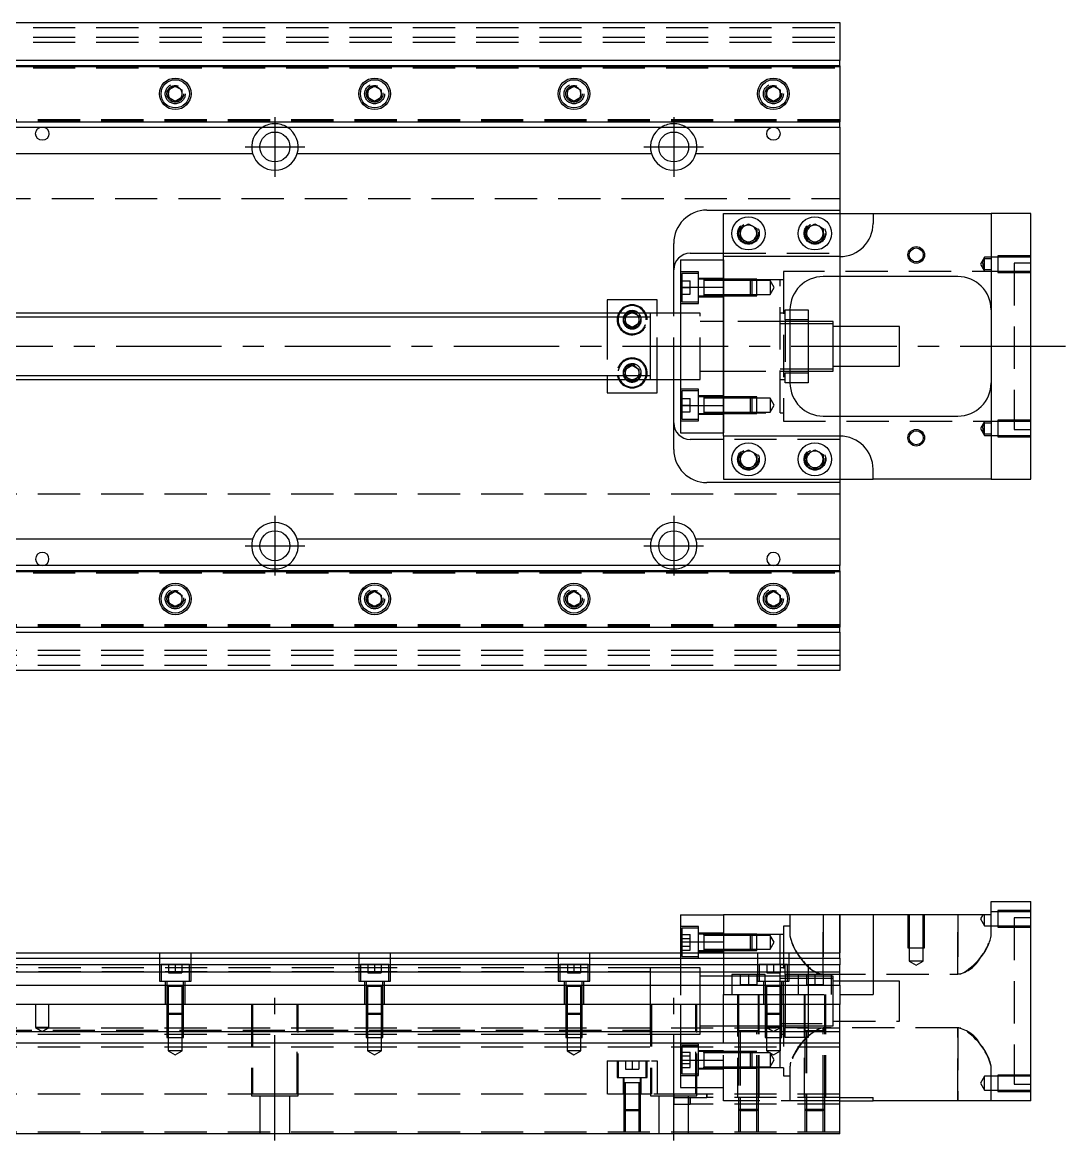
# Model space of a CAD drawing. Extents: x -20 to 926, y -276 to 102.
# Drawn here: x 454 to 767.9, y -239 to 97.5 of the extents above; entities that cross this region are included whole.
import ezdxf

# ---------------------------------------------------------------- set-up
doc = ezdxf.new("R2010")
doc.units = 0
doc.linetypes.add('CENTER', pattern=[50.8, 31.75, -6.35, 6.35, -6.35])
doc.linetypes.add('DASHED', pattern=[19.05, 12.7, -6.35])
doc.layers.get('0').update_dxf_attribs({"linetype": 'CONTINUOUS'})
doc.layers.add('CENTER', color=1, linetype='CENTER')

msp = doc.modelspace()

# ---------------------------------------------------------------- linework, layer by layer
at = {"color": 3, "linetype": 'DASHED'}
for p, q in [((0, 96), (700, 96)), ((0, 93), (700, 93)), ((0, 91.5), (700, 91.5)), ((0, 84.2), (700, 84.2)), ((450, 84.204452), (700, 84.204452)), ((0, 83.8), (700, 83.8)), ((497.5, 76), (497.518502, 76.303588)), ((562.483582, 76.286038), (562.5, 76)), ((617.5, 76), (617.518502, 76.303588)), ((682.483582, 76.286038), (682.5, 76)), ((700, 68.2), (0, 68.2)), ((700, 67.8), (0, 67.8)), ((700, 67.795548), (450, 67.795548)), ((5.640312, 44.5), (700, 44.5)), ((700, 40), (700, 28)), ((675.477798, 34.364306), (675.5, 34)), ((689.5, 34), (689.520026, 34.346056)), ((665, 28), (700, 28)), ((700, 28), (700, 27)), ((700, 27), (700, 21)), ((747.5, 27.248732), (747.5, 22.248742)), ((757.5, 27.248732), (747.5, 27.248732)), ((665, 26), (665, 17.78342)), ((743.5, 26.848738), (742.287564, 24.748738)), ((742.287564, 24.748738), (743.5, 22.648738)), ((743.016436, 24.911344), (743.060666, 25.226886)), ((743.060666, 25.226886), (743.163852, 25.611128)), ((743.163852, 25.611128), (743.302956, 25.985522)), ((743.302956, 25.985522), (743.5, 26.435254)), ((743.5, 26.435254), (743.5, 26.848738)), ((747.5, 26.848738), (743.5, 26.848738)), ((743.5, 23.06222), (743.5, 26.435794)), ((743.5, 26.435254), (745.5, 26.435254)), ((757.5, 26.848738), (747.5, 26.848738)), ((752.5, 25), (752.5, -25)), ((757.5, 25), (752.5, 25)), ((657.5, 22.42767), (652, 22.42767)), ((652.5, 21.92767), (652.5, 13.42767)), ((657.5, 21.92767), (652.5, 21.92767)), ((657.5, 12.92767), (657.5, 22.42767)), ((665, 20.42767), (657.5, 20.42767)), ((683, 22.5), (683, -22.5)), ((752.5, 22.5), (683, 22.5)), ((743.5, 22.648738), (743.5, 23.06222)), ((745.5, 23.06222), (743.5, 23.06222)), ((743.5, 22.648738), (747.5, 22.648738)), ((747.5, 22.648738), (757.5, 22.648738)), ((747.5, 22.248742), (757.5, 22.248742)), ((652.5, 19.67767), (655, 19.67767)), ((652.5, 17.67767), (655, 17.67767)), ((655, 17.67767), (655, 19.67767)), ((655, 15.67767), (655, 17.67767)), ((659.1, 20.17767), (657.5, 20.17767)), ((659.1, 20.17767), (659.095, 20.17767)), ((659.1, 20.17767), (659.1, 19.92022)), ((659.105, 20.17767), (659.1, 20.17767)), ((664.99998, 20.17767), (659.1, 20.17767)), ((659.1, 19.92022), (659.1, 15.435068)), ((664.99998, 19.77767), (659.1, 19.77767)), ((673.1, 20.17767), (665, 20.17767)), ((673.1, 20.177664), (665, 20.177664)), ((682, 20), (665, 20)), ((673.5, 19.77767), (665, 19.77767)), ((673.1, 15.17767), (673.1, 20.17767)), ((673.5, 19.77767), (673.1, 20.17767)), ((675, 20.177664), (673.10002, 20.177664)), ((673.5, 19.77767), (673.5, 15.57767)), ((675, 19.77767), (673.50002, 19.77767)), ((675, 15.177674), (675, 20.177664)), ((679, 19.77767), (675, 19.77767)), ((679, 19.77767), (679, 15.57767)), ((680.212436, 17.67767), (679, 19.77767)), ((679, 15.57767), (680.212436, 17.67767)), ((682, -20), (682, 20)), ((683, 20), (682, 20)), ((652.5, 15.67767), (655, 15.67767)), ((657.5, 15.17767), (659.1, 15.17767)), ((657.5, 14.92767), (665, 14.92767)), ((659.095, 15.17767), (659.1, 15.17767)), ((659.1, 15.57767), (664.99998, 15.57767)), ((659.1, 15.435068), (659.1, 15.17767)), ((659.1, 15.17767), (659.105, 15.17767)), ((659.1, 15.17767), (664.99998, 15.17767)), ((665, 15.57767), (673.5, 15.57767)), ((665, 15.177674), (673.1, 15.177674)), ((665, 15.17767), (673.1, 15.17767)), ((673.1, 15.17767), (673.5, 15.57767)), ((673.10002, 15.177674), (675, 15.177674)), ((673.50002, 15.57767), (675, 15.57767)), ((675, 15.57767), (679, 15.57767)), ((636.964102, 10), (637.5, 10.309402)), ((637.5, 10.309402), (638.035898, 10)), ((652, 12.92767), (657.5, 12.92767)), ((652.5, 13.42767), (657.5, 13.42767)), ((683.5, 11), (685, 11)), ((683.5, 8), (683.5, 11)), ((630, 10), (630, 8.75)), ((630, 8.75), (630, -8.75)), ((635.5, 9.1547), (636.964102, 10)), ((635.5, 8.75), (635.5, 9.1547)), ((635.5, 6.8453), (635.5, 8.75)), ((637.5, 5.690598), (635.5, 6.8453)), ((639.5, 6.8453), (637.5, 5.690598)), ((638.035898, 10), (639.5, 9.1547)), ((639.5, 9.1547), (639.5, 8.75)), ((639.5, 8.75), (639.5, 6.8453)), ((639.983582, 8.286038), (640, 8)), ((645, -10), (645, 10)), ((650, -10), (650, 10)), ((658, 10), (652, 10)), ((658, -10), (658, 10)), ((665, 7.5), (658, 7.5)), ((682, 7.5), (665, 7.5)), ((682, 7.5), (681.995, 7.5)), ((683.5, 10), (682, 10)), ((683.5, 7.5), (682, 7.5)), ((682.005, 7.5), (682, 7.5)), ((683.5, 6.75), (682, 6.75)), ((683.5, 8), (683.5, -8)), ((685, 8), (683.5, 8)), ((685, 7.5), (683.5, 7.5)), ((685, 6.75), (683.5, 6.75)), ((690.5, 7.5), (685, 7.5)), ((690.5, 6.75), (685, 6.75)), ((700, 6), (700, -6)), ((635.5, -6.8453), (637.5, -5.690598)), ((637.5, -5.690598), (639.5, -6.8453)), ((630, -8.75), (630, -10)), ((635, -8), (635.018502, -7.696412)), ((635.5, -8.75), (635.5, -6.8453)), ((635.5, -9.1547), (635.5, -8.75)), ((636.964102, -10), (635.5, -9.1547)), ((637.5, -10.309402), (636.964102, -10)), ((638.035898, -10), (637.5, -10.309402)), ((639.5, -9.1547), (638.035898, -10)), ((639.5, -6.8453), (639.5, -8.75)), ((639.5, -8.75), (639.5, -9.1547)), ((643, -10), (643, -9.999498)), ((652, -10), (658, -10)), ((658, -7.5), (665, -7.5)), ((665, -7.5), (682, -7.5)), ((681.995, -7.5), (682, -7.5)), ((682, -6.75), (683.5, -6.75)), ((682, -7.5), (683.5, -7.5)), ((682, -7.5), (682.005, -7.5)), ((682, -10), (683.5, -10)), ((683.5, -6.75), (685, -6.75)), ((683.5, -7.5), (685, -7.5)), ((683.5, -8), (685, -8)), ((683.5, -11), (683.5, -8)), ((685, -6.75), (690.5, -6.75)), ((685, -7.5), (690.5, -7.5)), ((657.5, -12.92767), (652, -12.92767)), ((652.5, -13.42767), (652.5, -21.92767)), ((657.5, -13.42767), (652.5, -13.42767)), ((657.5, -22.42767), (657.5, -12.92767)), ((685, -11), (683.5, -11)), ((652.5, -15.67767), (655, -15.67767)), ((655, -17.67767), (655, -15.67767)), ((665, -14.92767), (657.5, -14.92767)), ((659.1, -15.17767), (657.5, -15.17767)), ((659.1, -15.17767), (659.095, -15.17767)), ((659.1, -15.17767), (659.1, -15.435118)), ((659.105, -15.17767), (659.1, -15.17767)), ((664.99998, -15.17767), (659.1, -15.17767)), ((659.1, -15.435118), (659.1, -19.920272)), ((664.99998, -15.57767), (659.1, -15.57767)), ((673.1, -15.17767), (665, -15.17767)), ((673.1, -15.177674), (665, -15.177674)), ((673.5, -15.57767), (665, -15.57767)), ((673.1, -20.17767), (673.1, -15.17767)), ((673.5, -15.57767), (673.1, -15.17767)), ((675, -15.177674), (673.10002, -15.177674)), ((673.5, -15.57767), (673.5, -19.77767)), ((675, -15.57767), (673.50002, -15.57767)), ((675, -20.177664), (675, -15.177674)), ((679, -15.57767), (675, -15.57767)), ((679, -15.57767), (679, -19.77767)), ((680.212436, -17.67767), (679, -15.57767)), ((652.5, -17.67767), (655, -17.67767)), ((652.5, -19.67767), (655, -19.67767)), ((655, -19.67767), (655, -17.67767)), ((657.5, -20.17767), (659.1, -20.17767)), ((659.095, -20.17767), (659.1, -20.17767)), ((659.1, -19.77767), (664.99998, -19.77767)), ((659.1, -19.920272), (659.1, -20.17767)), ((659.1, -20.17767), (659.105, -20.17767)), ((659.1, -20.17767), (664.99998, -20.17767)), ((665, -17.78342), (665, -26)), ((665, -19.77767), (673.5, -19.77767)), ((665, -20), (682, -20)), ((665, -20.177664), (673.1, -20.177664)), ((665, -20.17767), (673.1, -20.17767)), ((673.1, -20.17767), (673.5, -19.77767)), ((673.10002, -20.177664), (675, -20.177664)), ((673.50002, -19.77767), (675, -19.77767)), ((675, -19.77767), (679, -19.77767)), ((679, -19.77767), (680.212436, -17.67767)), ((682, -20), (683, -20)), ((652, -22.42767), (657.5, -22.42767)), ((652.5, -21.92767), (657.5, -21.92767)), ((657.5, -20.42767), (665, -20.42767)), ((683, -22.5), (752.5, -22.5)), ((700, -21), (700, -27)), ((743.5, -22.648738), (742.287564, -24.748738)), ((743.163852, -23.886348), (743.302956, -23.511954)), ((743.302956, -23.511954), (743.5, -23.06222)), ((743.5, -23.06222), (743.5, -22.648738)), ((747.5, -22.648738), (743.5, -22.648738)), ((743.5, -26.435254), (743.5, -23.06168)), ((743.5, -23.06222), (745.5, -23.06222)), ((747.5, -22.248742), (747.5, -27.248732)), ((757.5, -22.248742), (747.5, -22.248742)), ((757.5, -22.648738), (747.5, -22.648738)), ((742.287564, -24.748738), (743.5, -26.848738)), ((743.016436, -24.586132), (743.060666, -24.27059)), ((743.060666, -24.27059), (743.163852, -23.886348)), ((743.5, -26.848738), (743.5, -26.435254)), ((745.5, -26.435254), (743.5, -26.435254)), ((743.5, -26.848738), (747.5, -26.848738)), ((747.5, -26.848738), (757.5, -26.848738)), ((752.5, -25), (757.5, -25)), ((700, -28), (665, -28)), ((700, -27), (700, -28)), ((700, -28), (700, -40)), ((747.5, -27.248732), (757.5, -27.248732)), ((675.477798, -33.635694), (675.5, -34)), ((695.477798, -33.635694), (695.5, -34)), ((700, -44.5), (5.640312, -44.5)), ((0, -67.8), (700, -67.8)), ((0, -68.2), (700, -68.2)), ((450, -67.795548), (700, -67.795548)), ((502.483582, -75.713962), (502.5, -76)), ((562.483582, -75.713962), (562.5, -76)), ((622.483582, -75.713962), (622.5, -76)), ((682.483582, -75.713962), (682.5, -76)), ((700, -83.8), (0, -83.8)), ((700, -84.2), (0, -84.2)), ((700, -84.204452), (450, -84.204452)), ((700, -91.5), (0, -91.5)), ((700, -93), (0, -93)), ((700, -96), (0, -96)), ((685, -171.03), (685, -177.402214)), ((695, -188.952252), (695, -171.03)), ((695, -171.03), (695, -188.952252)), ((700, -171.03), (700, -182.53)), ((720.500006, -171.03), (720.500006, -181.03)), ((720.9, -171.03), (720.9, -181.03)), ((725.1, -181.03), (725.1, -171.03)), ((725.499994, -181.03), (725.499994, -171.03)), ((735.5, -171.03), (735.5, -188.952252)), ((735.5, -188.952252), (735.5, -171.03)), ((743.009982, -171.03), (742.287564, -172.281262)), ((743.5, -174.381262), (743.5, -171.03)), ((747.5, -170.181262), (745.5, -170.181262)), ((745.5, -177.402214), (745.5, -171.03)), ((747.5, -169.781268), (747.5, -174.781258)), ((757.5, -169.781268), (747.5, -169.781268)), ((757.5, -170.181262), (747.5, -170.181262)), ((657.5, -174.60233), (652, -174.60233)), ((657.5, -179.35233), (657.5, -174.60233)), ((683, -174.53), (683, -191.03)), ((685, -174.53), (683, -174.53)), ((742.287564, -172.281262), (743.5, -174.381262)), ((743.5, -174.381262), (747.5, -174.381262)), ((752.5, -174.53), (745.5, -174.53)), ((747.5, -174.381262), (757.5, -174.381262)), ((747.5, -174.781258), (757.5, -174.781258)), ((752.5, -172.03), (752.5, -222.03)), ((757.5, -172.03), (752.5, -172.03)), ((652.5, -175.10233), (652.5, -179.35233)), ((657.5, -175.10233), (652.5, -175.10233)), ((652.5, -177.04293), (655, -177.04293)), ((652.5, -178.19763), (655, -178.19763)), ((655, -178.19763), (655, -177.04293)), ((655, -180.507032), (655, -178.19763)), ((665, -176.60233), (657.5, -176.60233)), ((659.1, -176.85233), (657.5, -176.85233)), ((659.1, -176.85233), (659.095, -176.85233)), ((659.1, -176.852326), (659.1, -176.853182)), ((659.1, -176.85233), (659.1, -177.10978)), ((659.1, -177.109798), (659.1, -176.85233)), ((664.99998, -176.85233), (659.1, -176.85233)), ((659.105, -176.85233), (659.1, -176.85233)), ((659.1, -177.10978), (659.1, -179.35233)), ((664.99998, -177.25233), (659.1, -177.25233)), ((673.1, -176.85233), (665, -176.85233)), ((673.100006, -176.852336), (665, -176.852336)), ((673.27767, -177.03), (665, -177.03)), ((673.5, -177.25233), (665, -177.25233)), ((673.1, -179.35233), (673.1, -176.85233)), ((673.5, -177.25233), (673.1, -176.85233)), ((675, -176.852336), (673.10002, -176.852336)), ((675, -177.03), (673.27767, -177.03)), ((673.5, -177.25233), (673.5, -181.45233)), ((675, -177.25233), (673.50002, -177.25233)), ((675, -181.852326), (675, -176.852336)), ((682, -177.03), (675, -177.03)), ((679, -177.25233), (675, -177.25233)), ((679, -177.25233), (679, -181.45233)), ((680.212436, -179.35233), (679, -177.25233)), ((682, -186.03), (682, -177.03)), ((683, -177.03), (682, -177.03)), ((652.5, -179.35233), (652.5, -182.53)), ((652.5, -180.507032), (655, -180.507032)), ((652.5, -181.661732), (655, -181.661732)), ((655, -181.661732), (655, -180.507032)), ((657.5, -184.10233), (657.5, -179.35233)), ((659.1, -179.2023), (659.1, -179.48317)), ((659.1, -179.35233), (659.1, -181.119324)), ((659.1, -181.119324), (659.1, -181.594932)), ((659.1, -181.119328), (659.1, -181.852336)), ((659.1, -181.45233), (664.99998, -181.45233)), ((659.1, -181.594932), (659.1, -181.85233)), ((665, -181.45233), (673.5, -181.45233)), ((673.1, -181.85233), (673.1, -179.35233)), ((673.1, -181.85233), (673.5, -181.45233)), ((673.50002, -181.45233), (675, -181.45233)), ((675, -181.45233), (679, -181.45233)), ((679, -181.45233), (680.212436, -179.35233)), ((720.500006, -181.03), (725.499994, -181.03)), ((720.9, -181.03), (720.9, -185.03)), ((725.1, -185.03), (725.1, -181.03)), ((495.25, -182.53), (495.25, -191.03)), ((504.75, -191.03), (504.75, -182.53)), ((555.25, -182.53), (555.25, -191.03)), ((564.75, -191.03), (564.75, -182.53)), ((615.25, -182.53), (615.25, -191.03)), ((624.75, -191.03), (624.75, -182.53)), ((652, -182.53), (652, -198.03)), ((652, -184.10233), (657.5, -184.10233)), ((652.5, -182.53), (652.5, -183.60233)), ((652.5, -183.60233), (657.5, -183.60233)), ((657.5, -181.85233), (659.1, -181.85233)), ((657.5, -182.10233), (665, -182.10233)), ((659.095, -181.85233), (659.1, -181.85233)), ((659.1, -181.85233), (664.99998, -181.85233)), ((659.1, -181.85233), (659.105, -181.85233)), ((665, -181.852326), (673.1, -181.852326)), ((665, -181.85233), (673.1, -181.85233)), ((665, -182.53), (665, -195.03)), ((673.10002, -181.852326), (675, -181.852326)), ((675.25, -182.53), (675.25, -191.03)), ((684.75, -191.03), (684.75, -182.53)), ((723, -185.03), (720.9, -185.03)), ((720.9, -185.03), (723, -186.242436)), ((725.1, -185.03), (723, -185.03)), ((723, -186.242436), (725.1, -185.03)), ((643, -188.28), (25, -188.28)), ((643, -187.03), (443.5, -187.03)), ((504.25, -186.03), (495.75, -186.03)), ((495.75, -186.03), (495.75, -191.03)), ((498, -186.03), (498, -188.53)), ((500, -186.03), (500, -188.53)), ((502, -186.03), (502, -188.53)), ((504.25, -191.03), (504.25, -186.03)), ((564.25, -186.03), (555.75, -186.03)), ((555.75, -186.03), (555.75, -191.03)), ((558, -186.03), (558, -188.53)), ((560, -186.03), (560, -188.53)), ((562, -186.03), (562, -188.53)), ((564.25, -191.03), (564.25, -186.03)), ((624.25, -186.03), (615.75, -186.03)), ((615.75, -186.03), (615.75, -191.03)), ((618, -186.03), (618, -188.53)), ((620, -186.03), (620, -188.53)), ((622, -186.03), (622, -188.53)), ((624.25, -191.03), (624.25, -186.03)), ((643, -187.03), (642.995, -187.03)), ((643, -187.030502), (643, -187.03)), ((652, -187.03), (643, -187.03)), ((643.005, -187.03), (643, -187.03)), ((643, -197.230066), (643, -187.030502)), ((658, -187.03), (652, -187.03)), ((658, -197.03), (658, -187.03)), ((684.25, -186.03), (675.75, -186.03)), ((675.75, -186.03), (675.75, -191.03)), ((678, -186.03), (678, -188.53)), ((680, -186.03), (680, -188.53)), ((682, -186.03), (682, -188.53)), ((683.5, -187.03), (682, -187.03)), ((683.5, -189.03), (683.5, -186.03)), ((684.25, -186.03), (690.5, -186.03)), ((684.25, -191.03), (684.25, -186.03)), ((690.5, -186.03), (690.5, -189.03)), ((495.25, -191.03), (504.75, -191.03)), ((497, -191.03), (497, -198.03)), ((497.5, -191.03), (497.5, -192.63)), ((498, -188.53), (500, -188.53)), ((500, -188.53), (502, -188.53)), ((502.5, -192.63), (502.5, -191.03)), ((503, -198.03), (503, -191.03)), ((555.25, -191.03), (564.75, -191.03)), ((557, -191.03), (557, -198.03)), ((557.5, -191.03), (557.5, -192.63)), ((558, -188.53), (560, -188.53)), ((560, -188.53), (562, -188.53)), ((562.5, -192.63), (562.5, -191.03)), ((563, -198.03), (563, -191.03)), ((615.25, -191.03), (624.75, -191.03)), ((617, -191.03), (617, -198.03)), ((617.5, -191.03), (617.5, -192.63)), ((618, -188.53), (620, -188.53)), ((620, -188.53), (622, -188.53)), ((622.5, -192.63), (622.5, -191.03)), ((623, -198.03), (623, -191.03)), ((665, -189.53), (658, -189.53)), ((667.5, -189.53), (665, -189.53)), ((675.75, -189.03), (667.5, -189.03)), ((667.5, -189.03), (667.5, -195.03)), ((675.75, -189.53), (667.5, -189.53)), ((670, -189.03), (670, -192.03)), ((672.5, -189.03), (672.5, -192.03)), ((675, -189.03), (675, -192.03)), ((675.25, -191.03), (684.75, -191.03)), ((677.5, -189.03), (675.75, -189.03)), ((677.5, -189.53), (675.75, -189.53)), ((677, -191.03), (677, -198.03)), ((677.5, -191.03), (677.5, -189.03)), ((682, -189.53), (677.5, -189.53)), ((677.5, -191.03), (677.5, -192.63)), ((678, -188.53), (680, -188.53)), ((680, -188.53), (682, -188.53)), ((682, -189.53), (681.995, -189.53)), ((682, -191.03), (682, -188.53)), ((682.005, -189.53), (682, -189.53)), ((683.5, -189.53), (682, -189.53)), ((683.5, -190.28), (682, -190.28)), ((682, -192.628864), (682, -191.03)), ((682.5, -192.63), (682.5, -191.03)), ((683, -198.03), (683, -191.03)), ((684.25, -189.03), (683.5, -189.03)), ((683.5, -189.03), (683.5, -191.03)), ((684.25, -189.53), (683.5, -189.53)), ((684.25, -190.28), (683.5, -190.28)), ((683.5, -191.03), (683.5, -195.03)), ((687.5, -189.03), (684.25, -189.03)), ((687.5, -189.53), (684.25, -189.53)), ((687.5, -190.28), (684.25, -190.28)), ((697.5, -189.03), (687.5, -189.03)), ((687.5, -189.03), (687.5, -195.03)), ((690.5, -189.53), (687.5, -189.53)), ((690.5, -190.28), (687.5, -190.28)), ((690, -189.03), (690, -192.03)), ((690.5, -189.03), (690.5, -195.03)), ((697.5, -189.53), (690.5, -189.53)), ((697.5, -190.28), (690.5, -190.28)), ((692.5, -189.03), (692.5, -192.03)), ((695, -188.952252), (735.5, -188.952252)), ((695, -189.03), (695, -192.03)), ((697.5, -195.03), (697.5, -189.03)), ((698, -189.53), (697.5, -189.53)), ((698, -190.28), (697.5, -190.28)), ((698, -195.03), (698, -189.53)), ((700, -191.03), (698, -191.03)), ((710, -191.03), (700, -191.03)), ((718, -191.03), (710, -191.03)), ((718, -197.03), (718, -191.03)), ((735.847748, -188.936468), (735.5, -188.952252)), ((736.192382, -188.890138), (735.847748, -188.936468)), ((736.427222, -188.841004), (736.192382, -188.890138)), ((497.5, -192.625), (497.5, -192.63)), ((497.757468, -192.63), (497.5, -192.63)), ((497.5, -192.63), (497.5, -198.02998)), ((497.5, -192.63), (497.5, -192.635)), ((502.242552, -192.63), (497.757468, -192.63)), ((497.9, -192.63), (497.9, -198.02998)), ((502.1, -198.02998), (502.1, -192.63)), ((502.5, -192.63), (502.242552, -192.63)), ((502.5, -192.63), (502.5, -192.625)), ((502.5, -198.02998), (502.5, -192.63)), ((502.5, -192.635), (502.5, -192.63)), ((557.5, -192.625), (557.5, -192.63)), ((557.757468, -192.63), (557.5, -192.63)), ((557.5, -192.63), (557.5, -198.02998)), ((557.5, -192.63), (557.5, -192.635)), ((562.242552, -192.63), (557.757468, -192.63)), ((557.9, -192.63), (557.9, -198.02998)), ((562.1, -198.02998), (562.1, -192.63)), ((562.5, -192.63), (562.242552, -192.63)), ((562.5, -192.63), (562.5, -192.625)), ((562.5, -198.02998), (562.5, -192.63)), ((562.5, -192.635), (562.5, -192.63)), ((617.5, -192.625), (617.5, -192.63)), ((617.757468, -192.63), (617.5, -192.63)), ((617.5, -192.63), (617.5, -198.02998)), ((617.5, -192.63), (617.5, -192.635)), ((622.242552, -192.63), (617.757468, -192.63)), ((617.9, -192.63), (617.9, -198.02998)), ((622.1, -198.02998), (622.1, -192.63)), ((622.5, -192.63), (622.242552, -192.63)), ((622.5, -192.63), (622.5, -192.625)), ((622.5, -198.02998), (622.5, -192.63)), ((622.5, -192.635), (622.5, -192.63)), ((665, -198.03), (665, -195.03)), ((665, -195.03), (677.5, -195.03)), ((669.25, -195.03), (669.25, -226.03)), ((669.5, -195.03), (669.5, -198.03)), ((670, -192.03), (672.5, -192.03)), ((672.5, -192.03), (675, -192.03)), ((675.5, -206.035), (675.5, -195.03)), ((675.75, -226.03), (675.75, -195.03)), ((677.5, -192.625), (677.5, -192.63)), ((677.5, -192.63), (677.757448, -192.63)), ((677.757468, -192.63), (677.5, -192.63)), ((677.5, -192.63), (677.5, -198.02998)), ((677.5, -192.63), (677.5, -192.635)), ((677.5, -195.03), (677.9, -195.03)), ((682.242552, -192.63), (677.757468, -192.63)), ((677.9, -192.63), (677.9, -198.02998)), ((677.9, -195.03), (682.1, -195.03)), ((682, -195.03), (682, -192.628864)), ((682, -197.03), (682, -195.03)), ((682.1, -198.02998), (682.1, -192.63)), ((682.1, -195.03), (682.5, -195.03)), ((682.5, -192.63), (682.242552, -192.63)), ((682.242602, -192.63), (682.5, -192.63)), ((682.5, -192.63), (682.5, -192.625)), ((682.5, -198.02998), (682.5, -192.63)), ((682.5, -192.635), (682.5, -192.63)), ((682.5, -195.03), (700, -195.03)), ((683.5, -195.03), (683.5, -205.03)), ((689.25, -195.03), (689.25, -226.03)), ((689.5, -195.03), (689.5, -206.035)), ((690, -192.03), (692.5, -192.03)), ((690.5, -195.03), (690.5, -205.03)), ((692.5, -192.03), (695, -192.03)), ((695.5, -206.035), (695.5, -195.03)), ((695.75, -226.03), (695.75, -195.03)), ((698, -197.03), (698, -195.03)), ((458, -198.03), (458, -205.03)), ((462, -205.03), (462, -198.03)), ((497.5, -198.03), (497.5, -200.63)), ((497.500006, -198.03), (497.500006, -200.630006)), ((497.9, -198.03), (497.9, -201.03)), ((502.1, -201.03), (502.1, -198.03)), ((502.499994, -200.630006), (502.499994, -198.03)), ((502.5, -200.63), (502.5, -198.03)), ((523, -198.03), (523, -225.53)), ((523.291796, -198.03), (523.291796, -225.03)), ((536.708204, -225.03), (536.708204, -198.03)), ((537, -225.53), (537, -198.03)), ((557.5, -198.03), (557.5, -200.63)), ((557.500006, -198.03), (557.500006, -200.630006)), ((557.9, -198.03), (557.9, -201.03)), ((562.1, -201.03), (562.1, -198.03)), ((562.499994, -200.630006), (562.499994, -198.03)), ((562.5, -200.63), (562.5, -198.03)), ((617.5, -198.03), (617.5, -200.63)), ((617.500006, -198.03), (617.500006, -200.630006)), ((617.9, -198.03), (617.9, -201.03)), ((622.1, -201.03), (622.1, -198.03)), ((622.499994, -200.630006), (622.499994, -198.03)), ((622.5, -200.63), (622.5, -198.03)), ((643, -207.03), (643, -197.230066)), ((643, -198.03), (643, -225.53)), ((643.291796, -198.03), (643.291796, -225.03)), ((652, -198.03), (652, -206.33)), ((656.708204, -225.03), (656.708204, -198.03)), ((657, -225.53), (657, -198.03)), ((658, -198.03), (658, -197.03)), ((658, -206.33), (658, -198.03)), ((665, -206.33), (665, -198.03)), ((669.5, -198.03), (669.5, -206.03)), ((677.5, -198.03), (677.5, -200.63)), ((677.500006, -198.03), (677.500006, -200.630006)), ((677.9, -198.03), (677.9, -201.03)), ((678, -198.03), (678, -205.03)), ((682, -198.03), (682, -197.03)), ((682, -205.03), (682, -198.03)), ((682.1, -201.03), (682.1, -198.03)), ((682.499994, -200.630006), (682.499994, -198.03)), ((682.5, -200.63), (682.5, -198.03)), ((683, -198.03), (683, -219.53)), ((698, -204.53), (698, -197.03)), ((718, -203.03), (718, -197.03)), ((497.5, -200.63), (502.5, -200.63)), ((497.5, -200.63), (497.9, -201.03)), ((497.500006, -200.63002), (497.500006, -206.33)), ((502.1, -201.03), (497.9, -201.03)), ((497.9, -201.03002), (497.9, -208.03)), ((502.1, -201.03), (502.5, -200.63)), ((502.1, -208.03), (502.1, -201.03002)), ((502.499994, -206.33), (502.499994, -200.63002)), ((557.5, -200.63), (562.5, -200.63)), ((557.5, -200.63), (557.9, -201.03)), ((557.500006, -200.63002), (557.500006, -206.33)), ((562.1, -201.03), (557.9, -201.03)), ((557.9, -201.03002), (557.9, -208.03)), ((562.1, -201.03), (562.5, -200.63)), ((562.1, -208.03), (562.1, -201.03002)), ((562.499994, -206.33), (562.499994, -200.63002)), ((617.5, -200.63), (622.5, -200.63)), ((617.5, -200.63), (617.9, -201.03)), ((617.500006, -200.63002), (617.500006, -206.33)), ((622.1, -201.03), (617.9, -201.03)), ((617.9, -201.03002), (617.9, -208.03)), ((622.1, -201.03), (622.5, -200.63)), ((622.1, -208.03), (622.1, -201.03002)), ((622.499994, -206.33), (622.499994, -200.63002)), ((677.5, -200.63), (682.5, -200.63)), ((677.5, -200.63), (677.9, -201.03)), ((677.500006, -200.63002), (677.500006, -206.33)), ((682.1, -201.03), (677.9, -201.03)), ((677.9, -201.03002), (677.9, -208.03)), ((682.1, -201.03), (682.5, -200.63)), ((682.1, -208.03), (682.1, -201.03002)), ((682.499994, -206.33), (682.499994, -200.63002)), ((700, -205.18), (0, -205.18)), ((462, -205.03), (458, -205.03)), ((458, -205.03), (460, -206.1847)), ((460, -206.1847), (462, -205.03)), ((658, -204.53), (665, -204.53)), ((665, -204.53), (669.5, -204.53)), ((669.5, -204.53), (682.005, -204.53)), ((682, -205.03), (678, -205.03)), ((678, -205.03), (680, -206.1847)), ((680, -206.1847), (682, -205.03)), ((681.995, -204.53), (690.5, -204.53)), ((682, -203.78), (698, -203.78)), ((682, -217.03), (682, -205.03)), ((682.005, -204.53), (690.5, -204.53)), ((683.5, -205.03), (690.5, -205.03)), ((683.5, -208.03), (683.5, -205.03)), ((690.5, -204.53), (698, -204.53)), ((690.5, -205.03), (690.5, -208.03)), ((694.072778, -205.218996), (694.258914, -205.178876)), ((695, -205.107748), (694.255708, -205.17949)), ((694.258914, -205.178876), (695, -205.107748)), ((735.5, -205.107748), (695, -205.107748)), ((695, -206.02998), (695, -205.107748)), ((695, -205.107748), (695, -206.02998)), ((698, -203.03), (718, -203.03)), ((735.5, -205.107748), (735.5, -227.03)), ((735.5, -227.03), (735.5, -205.107748)), ((735.847748, -205.123532), (735.5, -205.107748)), ((736.192382, -205.169862), (735.847748, -205.123532)), ((736.427222, -205.218996), (736.192382, -205.169862)), ((25, -205.78), (643, -205.78)), ((382.499994, -207.03), (643.005, -207.03)), ((497.500006, -206.33), (497.500006, -208.03)), ((497.500006, -207.03), (502.499994, -207.03)), ((497.500006, -208.03), (502.499994, -208.03)), ((497.9, -208.03), (497.9, -212.03)), ((502.1, -212.03), (502.1, -208.03)), ((502.499994, -208.03), (502.499994, -206.33)), ((557.500006, -206.33), (557.500006, -208.03)), ((557.500006, -207.03), (562.499994, -207.03)), ((557.500006, -208.03), (562.499994, -208.03)), ((557.9, -208.03), (557.9, -212.03)), ((562.1, -212.03), (562.1, -208.03)), ((562.499994, -208.03), (562.499994, -206.33)), ((617.500006, -206.33), (617.500006, -208.03)), ((617.500006, -207.03), (622.499994, -207.03)), ((617.500006, -208.03), (622.499994, -208.03)), ((617.9, -208.03), (617.9, -212.03)), ((622.1, -212.03), (622.1, -208.03)), ((622.499994, -208.03), (622.499994, -206.33)), ((642.995, -207.03), (643.291796, -207.03)), ((643.291796, -207.03), (652, -207.03)), ((652, -206.33), (652, -209.73)), ((652, -207.03), (656.708204, -207.03)), ((656.708204, -207.03), (658, -207.03)), ((658, -207.03), (658, -206.33)), ((665, -209.73), (665, -206.33)), ((675.500006, -206.03), (669.499994, -206.03)), ((675.500006, -206.03), (669.499994, -206.03)), ((669.5, -206.025), (669.5, -206.03)), ((669.849602, -206.03), (669.5, -206.03)), ((669.5, -206.03), (669.5, -206.33)), ((669.5, -206.03), (669.5, -206.035)), ((669.5, -206.33), (669.5, -209.73)), ((670, -206.03), (670, -206.33)), ((670, -206.33), (670, -209.73)), ((675, -226.02998), (675, -206.03)), ((675.5, -206.03), (675.15035, -206.03)), ((675.5, -226.02998), (675.5, -206.025)), ((677.500006, -206.33), (677.500006, -208.03)), ((677.500006, -208.03), (682.499994, -208.03)), ((677.9, -208.03), (677.9, -212.03)), ((682, -207.03), (683.5, -207.03)), ((682.1, -212.03), (682.1, -208.03)), ((682.499994, -208.03), (682.499994, -206.33)), ((690.5, -208.03), (683.5, -208.03)), ((689.5, -206.025), (689.5, -226.02998)), ((689.5, -206.03), (689.84965, -206.03)), ((689.849602, -206.03), (689.5, -206.03)), ((695.15035, -206.03), (689.849602, -206.03)), ((690, -206.03), (690, -226.02998)), ((695, -226.02998), (695, -206.03)), ((695.150204, -206.03), (695.5, -206.03)), ((695.5, -206.03), (695.15035, -206.03)), ((695.5, -226.02998), (695.5, -206.025)), ((700, -210.88), (0, -210.88)), ((652, -209.73), (652, -214.81342)), ((657.5, -209.95767), (652, -209.95767)), ((652.5, -210.45767), (652.5, -214.70767)), ((656.708204, -210.45767), (652.5, -210.45767)), ((657.5, -210.45767), (656.708204, -210.45767)), ((657.5, -214.70767), (657.5, -209.95767)), ((665, -211.95767), (657.5, -211.95767)), ((665, -226.03), (665, -209.73)), ((669.5, -209.73), (669.5, -226.02998)), ((670, -209.73), (670, -226.02998)), ((502.1, -212.03), (497.9, -212.03)), ((497.9, -212.03), (500, -213.242436)), ((500, -213.242436), (502.1, -212.03)), ((562.1, -212.03), (557.9, -212.03)), ((557.9, -212.03), (560, -213.242436)), ((560, -213.242436), (562.1, -212.03)), ((622.1, -212.03), (617.9, -212.03)), ((617.9, -212.03), (620, -213.242436)), ((620, -213.242436), (622.1, -212.03)), ((630, -215.03), (643.291796, -215.03)), ((630, -215.03), (630, -225.03)), ((633, -215.03), (633, -220.03)), ((633.25, -215.03), (633.25, -220.03)), ((635.5, -215.03), (635.5, -217.53)), ((637.5, -215.03), (637.5, -217.53)), ((639.5, -215.03), (639.5, -217.53)), ((641.75, -220.03), (641.75, -215.03)), ((642, -220.03), (642, -215.03)), ((643.291796, -215.03), (645, -215.03)), ((645, -215.03), (645, -225.03)), ((652, -214.81342), (652, -223.03)), ((652, -214.81342), (656.708204, -214.81342)), ((652.5, -212.398268), (655, -212.398268)), ((652.5, -213.552968), (655, -213.552968)), ((652.5, -214.70767), (652.5, -218.95767)), ((655, -213.552968), (655, -212.398268)), ((655, -215.86237), (655, -213.552968)), ((656.708204, -214.81342), (665, -214.81342)), ((659.1, -212.20767), (657.5, -212.20767)), ((657.5, -219.45767), (657.5, -214.70767)), ((659.1, -212.20767), (659.095, -212.20767)), ((659.1, -212.207664), (659.1, -212.60767)), ((659.1, -212.20767), (659.1, -212.465118)), ((659.1, -212.465136), (659.1, -212.20767)), ((664.99998, -212.20767), (659.1, -212.20767)), ((659.105, -212.20767), (659.1, -212.20767)), ((659.1, -212.465118), (659.1, -214.70767)), ((664.99998, -212.60767), (659.1, -212.60767)), ((659.1, -214.565624), (659.1, -214.849714)), ((659.1, -214.70767), (659.1, -216.950272)), ((669.5, -212.20767), (665, -212.20767)), ((669.5, -212.207674), (665, -212.207674)), ((669.5, -212.60767), (665, -212.60767)), ((670, -212.20767), (669.5, -212.20767)), ((670, -212.207674), (669.5, -212.207674)), ((670, -212.60767), (669.5, -212.60767)), ((673.1, -212.20767), (670, -212.20767)), ((673.1, -212.207674), (670, -212.207674)), ((673.5, -212.60767), (670, -212.60767)), ((673.1, -214.70767), (673.1, -212.20767)), ((673.5, -212.60767), (673.1, -212.20767)), ((673.1, -217.20767), (673.1, -214.70767)), ((675, -212.207674), (673.10002, -212.207674)), ((673.5, -212.60767), (673.5, -214.70767)), ((673.5, -214.70767), (673.5, -216.80767)), ((675, -212.60767), (673.50002, -212.60767)), ((679, -212.60767), (675, -212.60767)), ((682.1, -212.03), (677.9, -212.03)), ((677.9, -212.03), (680, -213.242436)), ((679, -212.60767), (679, -216.80767)), ((680.212436, -214.70767), (679, -212.60767)), ((679, -216.80767), (680.212436, -214.70767)), ((680, -213.242436), (682.1, -212.03)), ((635.5, -217.53), (637.5, -217.53)), ((637.5, -217.53), (639.5, -217.53)), ((652.5, -215.86237), (655, -215.86237)), ((652.5, -217.01707), (655, -217.01707)), ((655, -217.01707), (655, -215.86237)), ((657.5, -217.20767), (659.105, -217.20767)), ((657.5, -217.45767), (665, -217.45767)), ((659.095, -217.20767), (664.99998, -217.20767)), ((659.1, -216.80767), (659.1, -217.207674)), ((659.1, -216.80767), (664.99998, -216.80767)), ((659.1, -217.20767), (659.1, -216.95022)), ((659.1, -216.950272), (659.1, -217.20767)), ((659.1, -216.950272), (659.1, -217.20767)), ((665, -216.80767), (669.5, -216.80767)), ((665, -217.03), (669.5, -217.03)), ((665, -217.207664), (669.5, -217.207664)), ((665, -217.20767), (669.5, -217.20767)), ((669.5, -216.80767), (670, -216.80767)), ((669.5, -217.03), (670, -217.03)), ((669.5, -217.207664), (670, -217.207664)), ((669.5, -217.20767), (670, -217.20767)), ((670, -216.80767), (673.5, -216.80767)), ((670, -217.03), (682, -217.03)), ((670, -217.207664), (673.1, -217.207664)), ((670, -217.20767), (673.1, -217.20767)), ((673.1, -217.20767), (673.5, -216.80767)), ((673.10002, -217.207664), (675, -217.207664)), ((673.50002, -216.80767), (675, -216.80767)), ((675, -216.80767), (679, -216.80767)), ((682, -217.03), (683, -217.03)), ((685, -216.657786), (685, -227.03)), ((745.5, -227.03), (745.5, -216.657786)), ((633, -220.03), (642, -220.03)), ((634.75, -220.03), (634.75, -225.03)), ((635, -220.03), (635, -221.635)), ((635, -221.625), (635, -225.02998)), ((635, -221.63), (635.257448, -221.63)), ((635.257468, -221.63), (635, -221.63)), ((639.742552, -221.63), (635.257468, -221.63)), ((635.4, -221.63), (635.4, -225.02998)), ((639.6, -225.02998), (639.6, -221.63)), ((640, -221.63), (639.742552, -221.63)), ((639.742602, -221.63), (640, -221.63)), ((640, -221.635), (640, -220.03)), ((640, -225.02998), (640, -221.625)), ((640.25, -225.03), (640.25, -220.03)), ((652, -219.45767), (657.5, -219.45767)), ((652.5, -218.95767), (657.5, -218.95767)), ((683, -219.53), (685, -219.53)), ((743.5, -219.678738), (742.287564, -221.778738)), ((742.287564, -221.778738), (743.5, -223.878738)), ((743.5, -223.878738), (743.5, -219.678738)), ((747.5, -219.678738), (743.5, -219.678738)), ((745.5, -219.53), (752.5, -219.53)), ((747.5, -219.278742), (747.5, -224.278732)), ((757.5, -219.278742), (747.5, -219.278742)), ((757.5, -219.678738), (747.5, -219.678738)), ((752.5, -222.03), (757.5, -222.03)), ((700, -225.03), (0, -225.03)), ((536.708204, -225.03), (523.291796, -225.03)), ((635, -225.03), (635, -229.63)), ((635.000006, -225.03), (635.000006, -229.630006)), ((635.4, -225.03), (635.4, -230.03)), ((639.6, -230.03), (639.6, -225.03)), ((639.999994, -229.630006), (639.999994, -225.03)), ((640, -229.63), (640, -225.03)), ((656.708204, -225.03), (643.291796, -225.03)), ((650, -225.03), (650, -226.03)), ((652, -223.03), (665, -223.03)), ((660, -226.03), (660, -225.03)), ((660, -225.03), (660, -226.03)), ((743.5, -223.878738), (747.5, -223.878738)), ((747.5, -223.878738), (757.5, -223.878738)), ((747.5, -224.278732), (757.5, -224.278732)), ((523, -225.53), (530, -225.53)), ((525.5, -225.53), (525.5, -237.03)), ((530, -225.53), (537, -225.53)), ((534.5, -237.03), (534.5, -225.53)), ((643, -225.53), (650, -225.53)), ((645.5, -225.53), (645.5, -237.03)), ((650, -225.53), (657, -225.53)), ((650, -226.03), (660, -226.03)), ((650, -226.03), (650, -228.03)), ((650, -228.03), (655, -228.03)), ((654.5, -237.03), (654.5, -225.53)), ((655, -228.03), (655, -226.03)), ((655, -226.03), (655, -228.03)), ((700, -228.03), (655, -228.03)), ((700, -226.03), (660, -226.03)), ((665, -227.03), (665, -226.03)), ((695, -227.03), (665, -227.03)), ((669.5, -226.03), (669.5, -229.53)), ((669.500006, -226.03), (669.500006, -229.530006)), ((670, -226.03), (670, -230.03)), ((675, -230.03), (675, -226.03)), ((675.499994, -229.530006), (675.499994, -226.03)), ((675.5, -229.53), (675.5, -226.03)), ((689.5, -226.03), (689.5, -229.53)), ((689.500006, -226.03), (689.500006, -229.530006)), ((690, -226.03), (690, -230.03)), ((695, -230.03), (695, -226.03)), ((695.5, -227.03), (695, -227.03)), ((695.499994, -229.530006), (695.499994, -226.03)), ((695.5, -229.53), (695.5, -226.03)), ((700, -227.03), (695.5, -227.03)), ((635, -229.63), (640, -229.63)), ((635, -229.63), (635.4, -230.03)), ((635.000006, -229.63002), (635.000006, -236.53)), ((639.6, -230.03), (635.4, -230.03)), ((635.4, -230.03002), (635.4, -236.53)), ((639.6, -230.03), (640, -229.63)), ((639.6, -236.53), (639.6, -230.03002)), ((639.999994, -236.53), (639.999994, -229.63002)), ((669.5, -229.53), (675.5, -229.53)), ((669.5, -229.53), (670, -230.03)), ((669.500006, -229.53002), (669.500006, -236.53)), ((675, -230.03), (670, -230.03)), ((670, -230.03002), (670, -236.53)), ((675, -230.03), (675.5, -229.53)), ((675, -236.53), (675, -230.03002)), ((675.499994, -236.53), (675.499994, -229.53002)), ((689.5, -229.53), (695.5, -229.53)), ((689.5, -229.53), (690, -230.03)), ((689.500006, -229.53002), (689.500006, -236.53)), ((695, -230.03), (690, -230.03)), ((690, -230.03002), (690, -236.53)), ((695, -230.03), (695.5, -229.53)), ((695, -236.53), (695, -230.03002)), ((695.499994, -236.53), (695.499994, -229.53002)), ((700, -236.53), (6.499992, -236.53))]:
    msp.add_line(p, q, dxfattribs=at)
at = {"color": 7, "linetype": 'CONTINUOUS'}
for p, q in [((450, 97.5), (700, 97.5)), ((700, 97.5), (700, 86)), ((700, 86), (450, 86)), ((700, 84.460392), (450, 84.460392)), ((700, 84.460392), (700, 86)), ((700, 84.460392), (700, 67.539608)), ((498, 77.1547), (500, 78.309402)), ((500, 78.309402), (502, 77.1547)), ((558, 77.1547), (560, 78.309402)), ((560, 78.309402), (562, 77.1547)), ((618, 77.1547), (620, 78.309402)), ((620, 78.309402), (622, 77.1547)), ((678, 77.1547), (680, 78.309402)), ((680, 78.309402), (682, 77.1547)), ((498, 74.8453), (498, 77.1547)), ((500, 73.690598), (498, 74.8453)), ((502, 74.8453), (500, 73.690598)), ((502, 77.1547), (502, 74.8453)), ((558, 74.8453), (558, 77.1547)), ((560, 73.690598), (558, 74.8453)), ((562, 74.8453), (560, 73.690598)), ((562, 77.1547), (562, 74.8453)), ((618, 74.8453), (618, 77.1547)), ((620, 73.690598), (618, 74.8453)), ((622, 74.8453), (620, 73.690598)), ((622, 77.1547), (622, 74.8453)), ((678, 74.8453), (678, 77.1547)), ((680, 73.690598), (678, 74.8453)), ((682, 74.8453), (680, 73.690598)), ((682, 77.1547), (682, 74.8453)), ((450, 67.539608), (700, 67.539608)), ((700, 66), (700, 67.539608)), ((450, 66), (700, 66)), ((700, 66), (700, 58)), ((450, 58), (523.291796, 58)), ((536.708204, 58), (643.291796, 58)), ((656.708204, 58), (700, 58)), ((700, 58), (700, 41)), ((660, 41), (700, 41)), ((700, 41), (700, 40)), ((665, 27), (665, 40)), ((665, 40), (710, 40)), ((710, 40), (710, 37)), ((710, 40), (745.5, 40)), ((745.5, 40), (745.5, -40)), ((757.5, 40), (745.5, 40)), ((757.5, -40), (757.5, 40)), ((670, 35.443376), (672.5, 36.886752)), ((670, 32.556624), (670, 35.443376)), ((672.5, 36.886752), (675, 35.443376)), ((675, 35.443376), (675, 32.556624)), ((690, 35.443376), (692.5, 36.886752)), ((690, 32.556624), (690, 35.443376)), ((692.5, 36.886752), (695, 35.443376)), ((695, 35.443376), (695, 32.556624)), ((650, 10), (650, 31)), ((672.5, 31.113248), (670, 32.556624)), ((675, 32.556624), (672.5, 31.113248)), ((692.5, 31.113248), (690, 32.556624)), ((695, 32.556624), (692.5, 31.113248)), ((655, 28), (665, 28)), ((665, 17.78342), (665, 27)), ((700, 27), (665, 27)), ((652, 26), (665, 26)), ((652, 26), (652, 17.78342)), ((735.5, 21), (695, 21)), ((700, 21), (700, 6)), ((652, 17.78342), (652, -17.78342)), ((652, 17.78342), (665, 17.78342)), ((665, 17.78342), (665, -17.78342)), ((665, -17.78342), (665, 17.78342)), ((645, 14), (630, 14)), ((630, 14), (630, 10)), ((645, 10), (645, 14)), ((685, 11), (690.5, 11)), ((685, 11), (685, -11)), ((690.5, 11), (690.5, 8)), ((643, 10), (450, 10)), ((643, 10), (642.995, 10)), ((643, -9.999498), (643, 10)), ((652, 10), (643, 10)), ((643.005, 10), (643, 10)), ((690.5, 8), (685, 8)), ((690.5, 8), (690.5, -8)), ((698, 7.5), (690.5, 7.5)), ((698, 6.75), (690.5, 6.75)), ((698, -7.5), (698, 7.5)), ((718, 6), (698, 6)), ((718, -6), (718, 6)), ((698, -6), (718, -6)), ((700, -6), (700, -21)), ((450, -10), (643, -10)), ((630, -10), (630, -14)), ((642.995, -10), (643, -10)), ((643, -10), (652, -10)), ((643, -10), (643.005, -10)), ((645, -14), (645, -10)), ((650, -31), (650, -10)), ((685, -8), (690.5, -8)), ((690.5, -6.75), (698, -6.75)), ((690.5, -7.5), (698, -7.5)), ((690.5, -8), (690.5, -11)), ((690.5, -11), (685, -11)), ((630, -14), (645, -14)), ((652, -17.78342), (652, -26)), ((652, -17.78342), (665, -17.78342)), ((665, -27), (665, -17.78342)), ((695, -21), (735.5, -21)), ((652, -26), (665, -26)), ((665, -28), (655, -28)), ((700, -27), (665, -27)), ((665, -27), (665, -40)), ((670, -32.556624), (672.5, -31.113248)), ((670, -35.443376), (670, -32.556624)), ((672.5, -31.113248), (675, -32.556624)), ((675, -32.556624), (675, -35.443376)), ((690, -32.556624), (692.5, -31.113248)), ((690, -35.443376), (690, -32.556624)), ((692.5, -31.113248), (695, -32.556624)), ((695, -32.556624), (695, -35.443376)), ((672.5, -36.886752), (670, -35.443376)), ((675, -35.443376), (672.5, -36.886752)), ((692.5, -36.886752), (690, -35.443376)), ((695, -35.443376), (692.5, -36.886752)), ((710, -40), (710, -37)), ((665, -40), (710, -40)), ((700, -40), (700, -41)), ((745.5, -40), (710, -40)), ((745.5, -40), (757.5, -40)), ((700, -41), (660, -41)), ((700, -41), (700, -58)), ((523.291796, -58), (450, -58)), ((643.291796, -58), (536.708204, -58)), ((700, -58), (656.708204, -58)), ((700, -58), (700, -66)), ((700, -66), (450, -66)), ((700, -67.539608), (700, -66)), ((700, -67.539608), (450, -67.539608)), ((700, -67.539608), (700, -84.460392)), ((498, -74.8453), (500, -73.690598)), ((500, -73.690598), (502, -74.8453)), ((558, -74.8453), (560, -73.690598)), ((560, -73.690598), (562, -74.8453)), ((618, -74.8453), (620, -73.690598)), ((620, -73.690598), (622, -74.8453)), ((678, -74.8453), (680, -73.690598)), ((680, -73.690598), (682, -74.8453)), ((498, -77.1547), (498, -74.8453)), ((500, -78.309402), (498, -77.1547)), ((502, -77.1547), (500, -78.309402)), ((502, -74.8453), (502, -77.1547)), ((558, -77.1547), (558, -74.8453)), ((560, -78.309402), (558, -77.1547)), ((562, -77.1547), (560, -78.309402)), ((562, -74.8453), (562, -77.1547)), ((618, -77.1547), (618, -74.8453)), ((620, -78.309402), (618, -77.1547)), ((622, -77.1547), (620, -78.309402)), ((622, -74.8453), (622, -77.1547)), ((678, -77.1547), (678, -74.8453)), ((680, -78.309402), (678, -77.1547)), ((682, -77.1547), (680, -78.309402)), ((682, -74.8453), (682, -77.1547)), ((450, -84.460392), (700, -84.460392)), ((450, -86), (700, -86)), ((700, -86), (700, -84.460392)), ((700, -86), (700, -97.5)), ((700, -97.5), (450, -97.5)), ((745.5, -171.03), (745.5, -167.03)), ((745.5, -167.03), (757.5, -167.03)), ((757.5, -227.03), (757.5, -167.03)), ((652, -171.03), (665, -171.03)), ((652, -171.03), (652, -179.24658)), ((700, -171.03), (665, -171.03)), ((665, -171.03), (665, -182.53)), ((700, -182.53), (700, -171.03)), ((710, -171.03), (700, -171.03)), ((710, -171.03), (710, -195.03)), ((745.5, -171.03), (710, -171.03)), ((652, -179.24658), (665, -179.24658)), ((652, -179.24658), (652, -182.53)), ((443.5, -182.53), (700, -182.53)), ((443.5, -184.069608), (700, -184.069608)), ((700, -184.069608), (700, -182.53)), ((700, -184.069608), (700, -186.15154)), ((700, -186.15154), (443.5, -186.15154)), ((700, -188.366666), (443.5, -188.366666)), ((700, -188.366666), (700, -186.15154)), ((700, -192.211934), (700, -188.366666)), ((443.5, -192.211934), (700, -192.211934)), ((700, -192.211934), (700, -198.03)), ((700, -195.03), (710, -195.03)), ((700, -198.03), (0, -198.03)), ((700, -206.33), (700, -198.03)), ((700, -206.33), (0, -206.33)), ((700, -209.73), (700, -206.33)), ((700, -209.73), (0, -209.73)), ((700, -237.03), (700, -209.73)), ((700, -226.03), (710, -226.03)), ((700, -227.03), (710, -227.03)), ((710, -227.03), (710, -226.03)), ((757.5, -227.03), (710, -227.03)), ((700, -237.03), (0, -237.03))]:
    msp.add_line(p, q, dxfattribs=at)
at = {"color": 3, "linetype": 'CONTINUOUS'}
for p, q in [((643, 8.75), (450, 8.75)), ((450, -8.75), (643, -8.75))]:
    msp.add_line(p, q, dxfattribs=at)
at = {"color": 7, "linetype": 'CONTINUOUS'}
for centre, radius in [((500, 76), 4.75), ((500, 76), 4.25), ((560, 76), 4.75), ((560, 76), 4.25), ((620, 76), 4.75), ((620, 76), 4.25), ((680, 76), 4.75), ((680, 76), 4.25), ((460, 64), 2), ((530, 60), 4.5), ((650, 60), 4.5), ((680, 64), 2), ((672.5, 34), 5), ((692.5, 34), 5), ((723, 27.5), 2.5), ((723, 27.5), 2.1), ((723, -27.5), 2.5), ((723, -27.5), 2.1), ((672.5, -34), 5), ((692.5, -34), 5), ((530, -60), 4.5), ((650, -60), 4.5), ((500, -76), 4.75), ((500, -76), 4.25), ((560, -76), 4.75), ((560, -76), 4.25), ((620, -76), 4.75), ((620, -76), 4.25), ((680, -76), 4.75), ((680, -76), 4.25)]:
    msp.add_circle(centre, radius, dxfattribs=at)
at = {"color": 3, "linetype": 'DASHED'}
for centre, radius in [((500, 76), 3), ((500, 76), 2.5), ((560, 76), 3), ((560, 76), 2.5), ((620, 76), 3), ((620, 76), 2.5), ((680, 76), 3), ((680, 76), 2.5), ((672.5, 34), 3.25), ((692.5, 34), 3.25), ((672.5, 34), 3), ((692.5, 34), 3), ((637.5, 8), 2.5), ((637.5, -8), 2.5), ((672.5, -34), 3.25), ((672.5, -34), 3), ((692.5, -34), 3.25), ((692.5, -34), 3), ((500, -76), 3), ((500, -76), 2.5), ((560, -76), 3), ((560, -76), 2.5), ((620, -76), 3), ((620, -76), 2.5), ((680, -76), 3), ((680, -76), 2.5)]:
    msp.add_circle(centre, radius, dxfattribs=at)
at = {"color": 7, "linetype": 'CONTINUOUS'}
for centre, radius, start, end in [((500, 76), 2.1, 137.75279, 162.24721), ((500, 76), 2.1, 102.24721, 137.75279), ((500, 76), 2.1, 77.75279, 102.24721), ((500, 76), 2.1, 42.24721, 77.75279), ((500, 76), 2.1, 17.75279, 42.24721), ((560, 76), 2.1, 137.75279, 162.24721), ((560, 76), 2.1, 102.24721, 137.75279), ((560, 76), 2.1, 77.75279, 102.24721), ((560, 76), 2.1, 42.24721, 77.75279), ((560, 76), 2.1, 17.75279, 42.24721), ((620, 76), 2.1, 137.75279, 162.24721), ((620, 76), 2.1, 102.24721, 137.75279), ((620, 76), 2.1, 77.75279, 102.24721), ((620, 76), 2.1, 42.24721, 77.75279), ((620, 76), 2.1, 17.75279, 42.24721), ((680, 76), 2.1, 137.75279, 162.24721), ((680, 76), 2.1, 102.24721, 137.75279), ((680, 76), 2.1, 77.75279, 102.24721), ((680, 76), 2.1, 42.24721, 77.75279), ((680, 76), 2.1, 17.75279, 42.24721), ((500, 76), 2.1, 162.24721, 180), ((500, 76), 2.1, 180, 197.75279), ((500, 76), 2.1, 197.75279, 222.24721), ((500, 76), 2.1, 222.24721, 257.75279), ((500, 76), 2.1, 282.24721, 317.75279), ((500, 76), 2.1, 317.75279, 342.24721), ((500, 76), 2.1, 342.24721, 17.75279), ((560, 76), 2.1, 162.24721, 180), ((560, 76), 2.1, 180, 197.75279), ((560, 76), 2.1, 197.75279, 222.24721), ((560, 76), 2.1, 222.24721, 257.75279), ((560, 76), 2.1, 282.24721, 317.75279), ((560, 76), 2.1, 317.75279, 342.24721), ((560, 76), 2.1, 342.24721, 17.75279), ((620, 76), 2.1, 162.24721, 180), ((620, 76), 2.1, 180, 197.75279), ((620, 76), 2.1, 197.75279, 222.24721), ((620, 76), 2.1, 222.24721, 257.75279), ((620, 76), 2.1, 282.24721, 317.75279), ((620, 76), 2.1, 317.75279, 342.24721), ((620, 76), 2.1, 342.24721, 17.75279), ((680, 76), 2.1, 162.24721, 180), ((680, 76), 2.1, 180, 197.75279), ((680, 76), 2.1, 197.75279, 222.24721), ((680, 76), 2.1, 222.24721, 257.75279), ((680, 76), 2.1, 282.24721, 317.75279), ((680, 76), 2.1, 317.75279, 342.24721), ((680, 76), 2.1, 342.24721, 17.75279), ((500, 76), 2.1, 257.75279, 282.24721), ((560, 76), 2.1, 257.75279, 282.24721), ((620, 76), 2.1, 257.75279, 282.24721), ((680, 76), 2.1, 257.75279, 282.24721), ((530, 60), 7, 121.002719, 196.60155), ((530, 60), 7, 343.39845, 58.997281), ((650, 60), 7, 121.002719, 196.60155), ((650, 60), 7, 343.39845, 58.997281), ((530, 60), 7, 196.60155, 343.39845), ((650, 60), 7, 196.60155, 343.39845), ((660, 31), 10, 90, 180), ((672.5, 34), 2.5, 120, 180), ((672.5, 34), 2.5, 180, 240), ((672.5, 34), 2.5, 60, 120), ((672.5, 34), 2.5, 0, 60), ((672.5, 34), 2.5, 300, 0), ((692.5, 34), 2.5, 120, 180), ((692.5, 34), 2.5, 180, 240), ((692.5, 34), 2.5, 60, 120), ((692.5, 34), 2.5, 0, 60), ((692.5, 34), 2.5, 300, 0), ((700, 37), 10, 270, 0), ((672.5, 34), 2.5, 240, 300), ((692.5, 34), 2.5, 240, 300), ((655, 23), 5, 90, 180), ((695, 11), 10, 90, 180), ((735.5, 11), 10, 0, 90), ((637.5, 8), 4.5, 26.3878, 153.6122), ((637.5, 8), 4.25, 28.072487, 151.927513), ((637.5, -8), 4.5, 206.3878, 333.6122), ((637.5, -8), 4.25, 208.072487, 331.927513), ((695, -11), 10, 180, 270), ((735.5, -11), 10, 270, 0), ((655, -23), 5, 180, 270), ((700, -37), 10, 0, 90), ((660, -31), 10, 180, 270), ((672.5, -34), 2.5, 120, 180), ((672.5, -34), 2.5, 60, 120), ((672.5, -34), 2.5, 0, 60), ((692.5, -34), 2.5, 120, 180), ((692.5, -34), 2.5, 60, 120), ((692.5, -34), 2.5, 0, 60), ((672.5, -34), 2.5, 180, 240), ((672.5, -34), 2.5, 240, 300), ((672.5, -34), 2.5, 300, 0), ((692.5, -34), 2.5, 180, 240), ((692.5, -34), 2.5, 240, 300), ((692.5, -34), 2.5, 300, 0), ((530, -60), 7, 16.60155, 163.39845), ((650, -60), 7, 16.60155, 163.39845), ((530, -60), 7, 163.39845, 238.997281), ((530, -60), 7, 301.002719, 16.60155), ((650, -60), 7, 163.39845, 238.997281), ((650, -60), 7, 301.002719, 16.60155), ((460, -64), 2, 90, 270), ((460, -64), 2, 270, 90), ((680, -64), 2, 90, 270), ((680, -64), 2, 270, 90), ((500, -76), 2.1, 102.24721, 137.75279), ((500, -76), 2.1, 77.75279, 102.24721), ((500, -76), 2.1, 42.24721, 77.75279), ((560, -76), 2.1, 102.24721, 137.75279), ((560, -76), 2.1, 77.75279, 102.24721), ((560, -76), 2.1, 42.24721, 77.75279), ((620, -76), 2.1, 102.24721, 137.75279), ((620, -76), 2.1, 77.75279, 102.24721), ((620, -76), 2.1, 42.24721, 77.75279), ((680, -76), 2.1, 102.24721, 137.75279), ((680, -76), 2.1, 77.75279, 102.24721), ((680, -76), 2.1, 42.24721, 77.75279), ((500, -76), 2.1, 162.24721, 180), ((500, -76), 2.1, 180, 197.75279), ((500, -76), 2.1, 137.75279, 162.24721), ((500, -76), 2.1, 197.75279, 222.24721), ((500, -76), 2.1, 17.75279, 42.24721), ((500, -76), 2.1, 317.75279, 342.24721), ((500, -76), 2.1, 342.24721, 17.75279), ((560, -76), 2.1, 162.24721, 180), ((560, -76), 2.1, 180, 197.75279), ((560, -76), 2.1, 137.75279, 162.24721), ((560, -76), 2.1, 197.75279, 222.24721), ((560, -76), 2.1, 17.75279, 42.24721), ((560, -76), 2.1, 317.75279, 342.24721), ((560, -76), 2.1, 342.24721, 17.75279), ((620, -76), 2.1, 162.24721, 180), ((620, -76), 2.1, 180, 197.75279), ((620, -76), 2.1, 137.75279, 162.24721), ((620, -76), 2.1, 197.75279, 222.24721), ((620, -76), 2.1, 17.75279, 42.24721), ((620, -76), 2.1, 317.75279, 342.24721), ((620, -76), 2.1, 342.24721, 17.75279), ((680, -76), 2.1, 162.24721, 180), ((680, -76), 2.1, 180, 197.75279), ((680, -76), 2.1, 137.75279, 162.24721), ((680, -76), 2.1, 197.75279, 222.24721), ((680, -76), 2.1, 17.75279, 42.24721), ((680, -76), 2.1, 317.75279, 342.24721), ((680, -76), 2.1, 342.24721, 17.75279), ((500, -76), 2.1, 222.24721, 257.75279), ((500, -76), 2.1, 257.75279, 282.24721), ((500, -76), 2.1, 282.24721, 317.75279), ((560, -76), 2.1, 222.24721, 257.75279), ((560, -76), 2.1, 257.75279, 282.24721), ((560, -76), 2.1, 282.24721, 317.75279), ((620, -76), 2.1, 222.24721, 257.75279), ((620, -76), 2.1, 257.75279, 282.24721), ((620, -76), 2.1, 282.24721, 317.75279), ((680, -76), 2.1, 222.24721, 257.75279), ((680, -76), 2.1, 257.75279, 282.24721), ((680, -76), 2.1, 282.24721, 317.75279)]:
    msp.add_arc(centre, radius, start, end, dxfattribs=at)
at = {"color": 3, "linetype": 'DASHED'}
for centre, radius, start, end in [((530, 60), 7, 58.997281, 121.002719), ((650, 60), 7, 58.997281, 121.002719), ((746.951784, 24.952686), 3.935565, 180.60188226, 208.70854311), ((637.5, 8), 2.75, 46.658242, 133.341758), ((637.5, 8), 2.1, 77.75279, 102.24721), ((637.5, 8), 4.5, 170.405932, 0), ((637.5, 8), 4.5, 153.6122, 170.405932), ((637.5, 8), 4.25, 169.835751, 0), ((637.5, 8), 4.25, 151.927513, 169.835751), ((637.5, 8), 2.75, 180, 15.82662), ((637.5, 8), 2.75, 164.17338, 180), ((637.5, 8), 2.75, 133.341758, 164.17338), ((637.5, 8), 2.1, 162.24721, 180), ((637.5, 8), 2.1, 180, 197.75279), ((637.5, 8), 2.1, 159.075168, 162.24721), ((637.5, 8), 2.1, 197.75279, 222.24721), ((637.5, 8), 2.1, 137.75279, 159.075168), ((637.5, 8), 2.1, 107.75279, 137.75279), ((637.5, 8), 2.1, 102.24721, 107.75279), ((637.5, 8), 2.1, 72.24721, 77.75279), ((637.5, 8), 2.1, 42.24721, 72.24721), ((637.5, 8), 2.1, 20.924832, 42.24721), ((637.5, 8), 2.1, 317.75279, 342.24721), ((637.5, 8), 2.75, 15.82662, 46.658242), ((637.5, 8), 2.1, 17.75279, 20.924832), ((637.5, 8), 2.1, 342.24721, 17.75279), ((637.5, 8), 4.25, 10.164249, 28.072487), ((637.5, 8), 4.5, 9.594068, 26.3878), ((637.5, 8), 4.25, 0, 10.164249), ((637.5, 8), 4.5, 0, 9.594068), ((637.5, 8), 2.1, 222.24721, 257.75279), ((637.5, 8), 2.1, 257.75279, 282.24721), ((637.5, 8), 2.1, 282.24721, 317.75279), ((637.5, -8), 4.5, 0, 189.594068), ((637.5, -8), 4.25, 0, 190.164249), ((637.5, -8), 2.75, 344.17338, 180), ((637.5, -8), 2.1, 137.75279, 162.24721), ((637.5, -8), 2.1, 102.24721, 137.75279), ((637.5, -8), 2.1, 77.75279, 102.24721), ((637.5, -8), 2.1, 42.24721, 77.75279), ((637.5, -8), 2.1, 17.75279, 42.24721), ((637.5, -8), 4.5, 189.594068, 206.3878), ((637.5, -8), 4.25, 190.164249, 208.072487), ((637.5, -8), 2.75, 180, 195.82662), ((637.5, -8), 2.75, 195.82662, 226.658242), ((637.5, -8), 2.1, 162.24721, 180), ((637.5, -8), 2.1, 180, 197.75279), ((637.5, -8), 2.1, 197.75279, 200.924832), ((637.5, -8), 2.1, 200.924832, 222.24721), ((637.5, -8), 2.75, 226.658242, 313.341758), ((637.5, -8), 2.1, 222.24721, 252.24721), ((637.5, -8), 2.1, 252.24721, 257.75279), ((637.5, -8), 2.1, 257.75279, 282.24721), ((637.5, -8), 2.1, 282.24721, 287.75279), ((637.5, -8), 2.1, 287.75279, 317.75279), ((637.5, -8), 2.1, 317.75279, 339.075168), ((637.5, -8), 2.75, 313.341758, 344.17338), ((637.5, -8), 2.1, 339.075168, 342.24721), ((637.5, -8), 2.1, 342.24721, 17.75279), ((637.5, -8), 4.25, 331.927513, 349.835751), ((637.5, -8), 4.5, 333.6122, 350.405932), ((637.5, -8), 4.25, 349.835751, 0), ((637.5, -8), 4.5, 350.405932, 0), ((746.95178, -24.544789), 3.935561, 180.60189743, 208.70855827), ((530, -60), 7, 238.997281, 301.002719), ((650, -60), 7, 238.997281, 301.002719), ((697.917859, -175.180248), 13.107563, 189.759785, 221.86184955), ((701.674954, -173.657528), 17.090252, 192.656903, 229.161821), ((728.4387, -173.187365), 17.574211, 297.03658446, 346.12340483), ((732.582141, -175.180248), 13.107563, 318.13815045, 350.240215), ((696.823107, -179.295691), 9.827151, 208.11991306, 259.3087055), ((733.676893, -179.295691), 9.827151, 280.6912945, 331.88008694), ((695.637516, -182.273702), 6.70891, 220.013548, 264.547231), ((702.0613, -220.872635), 17.574211, 117.03658446, 166.12340483), ((701.78864, -220.975156), 17.499947, 115.49641242, 161.42811956), ((733.676893, -214.764309), 9.827151, 28.11991306, 79.3087055), ((728.4387, -220.872635), 17.574211, 13.87659517, 62.96341554), ((732.582141, -218.879752), 13.107563, 9.759785, 41.86184955), ((689.622059, -216.749601), 4.622971, 163.04601178, 178.86199356)]:
    msp.add_arc(centre, radius, start, end, dxfattribs=at)
at = {"layer": 'CENTER', "color": 1, "linetype": 'CENTER'}
for p, q in [((530, 69), (530, 51)), ((650, 69), (650, 51)), ((521, 60), (539, 60)), ((641, 60), (659, 60)), ((767.945, 0), (-20, 0)), ((530, -51), (530, -69)), ((650, -51), (650, -69)), ((521, -60), (539, -60)), ((641, -60), (659, -60)), ((530, -239.03), (530, -196.03)), ((650, -239.03), (650, -196.03))]:
    msp.add_line(p, q, dxfattribs=at)

doc.saveas('drawing.dxf')
